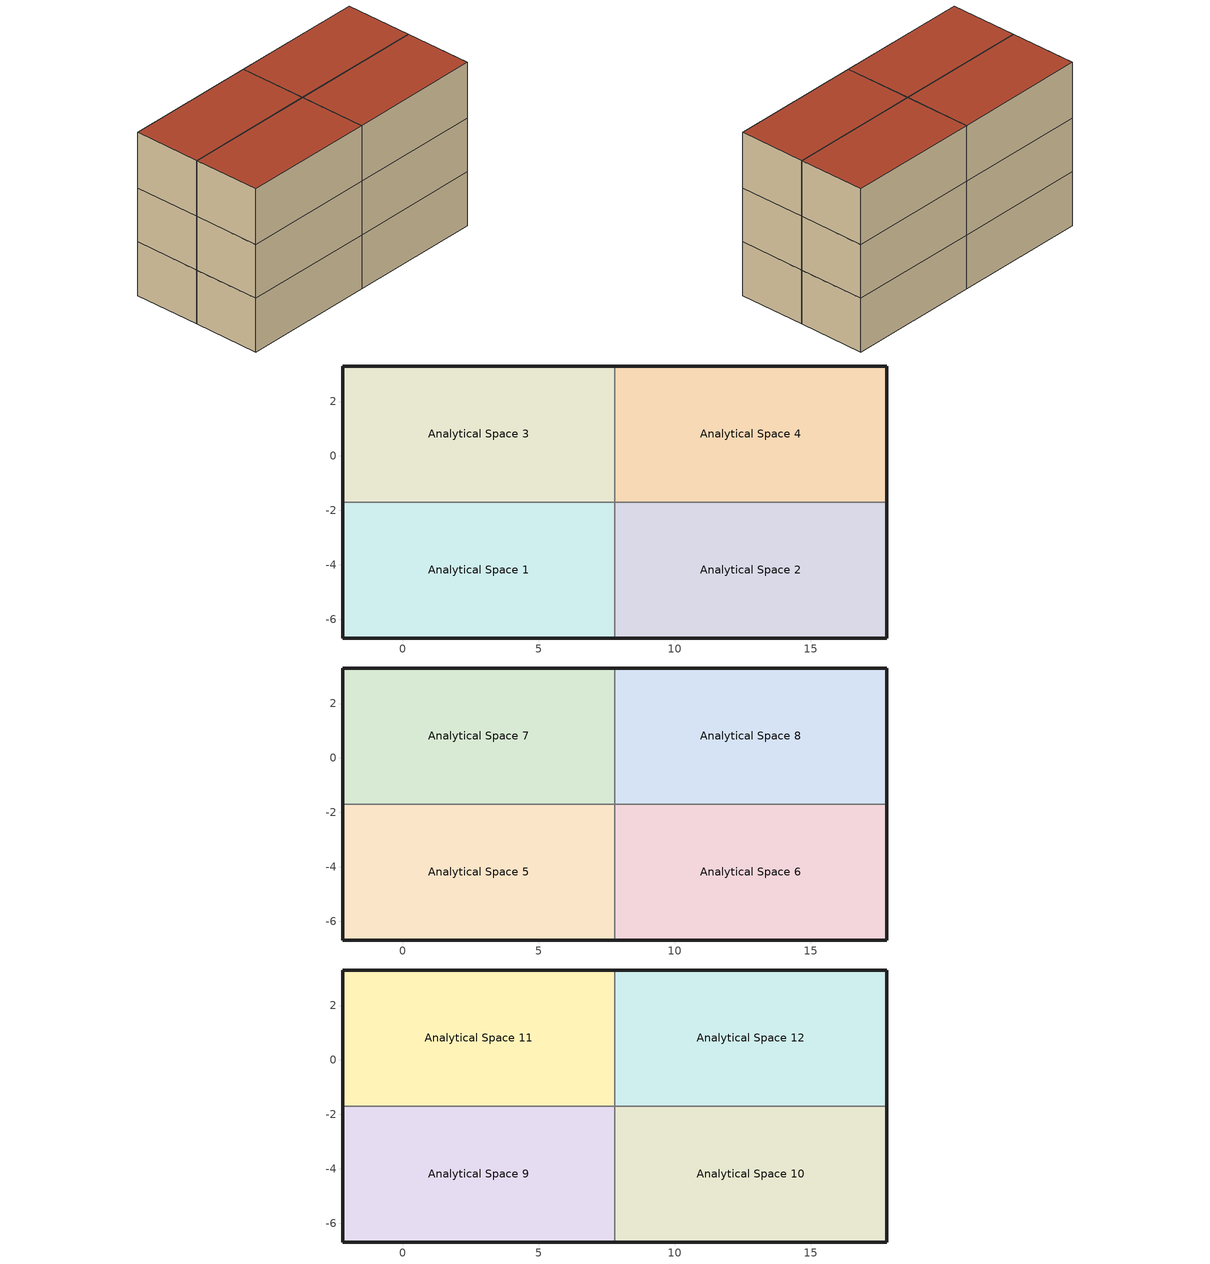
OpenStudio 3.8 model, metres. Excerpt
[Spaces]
Analytical Space 1
 floor ground (Slab edge uninsulated): -2.2,-6.69 -2.2,-1.69 7.8,-1.69 7.8,-6.69 z0
 wall outside (R-13 wood frame wall): -2.2,-1.69 -2.2,-6.69 7.8,-6.69 z0:4
 wall to Analytical Space 2 (R-0 metal frame wall): 7.8,-6.69 7.8,-1.69 z0:4
 wall to Analytical Space 3 (R-0 metal frame wall): 7.8,-1.69 -2.2,-1.69 z0:4
Analytical Space 3
 floor ground (Slab edge uninsulated): -2.2,-1.69 -2.2,3.31 7.8,3.31 7.8,-1.69 z0
 wall outside (R-13 wood frame wall): 7.8,3.31 -2.2,3.31 -2.2,-1.69 z0:4
 wall to Analytical Space 4 (R-0 metal frame wall): 7.8,-1.69 7.8,3.31 z0:4
Analytical Space 4
 floor ground (Slab edge uninsulated): 7.8,-1.69 7.8,3.31 17.8,3.31 17.8,-1.69 z0
 wall outside (R-13 wood frame wall): 17.8,-1.69 17.8,3.31 7.8,3.31 z0:4
 wall to Analytical Space 2: 7.8,-1.69 17.8,-1.69 z0:4
Analytical Space 2
 floor ground (Slab edge uninsulated): 7.8,-6.69 7.8,-1.69 17.8,-1.69 17.8,-6.69 z0
 wall outside (R-13 wood frame wall): 7.8,-6.69 17.8,-6.69 17.8,-1.69 z0:4
Analytical Space 5
 floor to Analytical Space 1: -2.2,-6.69 -2.2,-1.69 7.8,-1.69 7.8,-6.69 z4
 wall outside (R-13 wood frame wall): -2.2,-1.69 -2.2,-6.69 7.8,-6.69 z4:8
 wall to Analytical Space 6 (R-0 metal frame wall): 7.8,-6.69 7.8,-1.69 z4:8
 wall to Analytical Space 7 (R-0 metal frame wall): 7.8,-1.69 -2.2,-1.69 z4:8
Analytical Space 7
 floor to Analytical Space 3: -2.2,-1.69 -2.2,3.31 7.8,3.31 7.8,-1.69 z4
 wall outside (R-13 wood frame wall): 7.8,3.31 -2.2,3.31 -2.2,-1.69 z4:8
 wall to Analytical Space 8 (R-0 metal frame wall): 7.8,-1.69 7.8,3.31 z4:8
Analytical Space 8
 floor to Analytical Space 4: 7.8,-1.69 7.8,3.31 17.8,3.31 17.8,-1.69 z4
 wall outside (R-13 wood frame wall): 17.8,-1.69 17.8,3.31 7.8,3.31 z4:8
 wall to Analytical Space 6: 7.8,-1.69 17.8,-1.69 z4:8
Analytical Space 6
 floor to Analytical Space 2: 7.8,-6.69 7.8,-1.69 17.8,-1.69 17.8,-6.69 z4
 wall outside (R-13 wood frame wall): 7.8,-6.69 17.8,-6.69 17.8,-1.69 z4:8
Analytical Space 9
 floor to Analytical Space 5: -2.2,-6.69 -2.2,-1.69 7.8,-1.69 7.8,-6.69 z8
 wall outside (R-13 wood frame wall): -2.2,-1.69 -2.2,-6.69 7.8,-6.69 z8:12.15
 wall to Analytical Space 10 (R-0 metal frame wall): 7.8,-6.69 7.8,-1.69 z8:12.15
 wall to Analytical Space 11 (R-0 metal frame wall): 7.8,-1.69 -2.2,-1.69 z8:12.15
 roof outside (R-20 over roof deck - cool roof): -2.2,-6.69 7.8,-6.69 7.8,-1.69 -2.2,-1.69 z12.15
Analytical Space 11
 floor to Analytical Space 7: -2.2,-1.69 -2.2,3.31 7.8,3.31 7.8,-1.69 z8
 wall outside (R-13 wood frame wall): 7.8,3.31 -2.2,3.31 -2.2,-1.69 z8:12.15
 wall to Analytical Space 12 (R-0 metal frame wall): 7.8,-1.69 7.8,3.31 z8:12.15
 roof outside (R-20 over roof deck - cool roof): -2.2,-1.69 7.8,-1.69 7.8,3.31 -2.2,3.31 z12.15
Analytical Space 12
 floor to Analytical Space 8: 7.8,-1.69 7.8,3.31 17.8,3.31 17.8,-1.69 z8
 wall outside (R-13 wood frame wall): 17.8,-1.69 17.8,3.31 7.8,3.31 z8:12.15
 wall to Analytical Space 10: 7.8,-1.69 17.8,-1.69 z8:12.15
 roof outside (R-20 over roof deck - cool roof): 7.8,-1.69 17.8,-1.69 17.8,3.31 7.8,3.31 z12.15
Analytical Space 10
 floor to Analytical Space 6: 7.8,-6.69 7.8,-1.69 17.8,-1.69 17.8,-6.69 z8
 wall outside (R-13 wood frame wall): 7.8,-6.69 17.8,-6.69 17.8,-1.69 z8:12.15
 roof outside (R-20 over roof deck - cool roof): 7.8,-6.69 17.8,-6.69 17.8,-1.69 7.8,-1.69 z12.15
[Building]
aim0013
[SizingPeriod:DesignDay] Barometric Pressure {Pa}=101253; Sky Clearness=0; Rain Indicator=No; Snow Indicator=No; Day of Month=21; Daylight Saving Time Indicator=No; Dry-Bulb Temperature Range Modifier Type=DefaultMultipliers
Name | Maximum Dry-Bulb Temperature {C} | Daily Dry-Bulb Temperature Range {deltaC} | Wind Speed {m/s} | Wind Direction {deg} | Month | Day Type | Humidity Condition Type | Wetbulb or DewPoint at Maximum Dry-Bulb {C} | Solar Model Indicator | ASHRAE Clear Sky Optical Depth for Beam Irradiance | ASHRAE Clear Sky Optical Depth for Diffuse Irradiance | Enthalpy at Maximum Dry-Bulb {J/kg}
Boston-Logan Intl AP March .4% Condns DB=>MCWB | 22.5 | 7.5 | 5.7 | 240 | 3 | SummerDesignDay | Wetbulb | 14.1 | ASHRAETau | 0.325 | 2.487
Boston-Logan Intl AP May .4% Condns DB=>MCWB | 31.2 | 8.2 | 4.9 | 240 | 5 | SummerDesignDay | Wetbulb | 20.1 | ASHRAETau | 0.406 | 2.329
Boston-Logan Intl AP Ann Htg 99.6% Condns DB | -13.1 | 0 | 7 | 290 | 1 | WinterDesignDay | Wetbulb | -13.1 | ASHRAEClearSky
Boston-Logan Intl AP Ann Clg .4% Condns Enth=>MDB | 30.1 | 8.2 | 6.3 | 240 | 7 | SummerDesignDay | Enthalpy |  | ASHRAETau | 0.472 | 2.185 | 73100
Boston-Logan Intl AP Ann Htg Wind 99.6% Condns WS=>MCDB | 3.2 | 0 | 14.2 | 290 | 1 | WinterDesignDay | Wetbulb | 3.2 | ASHRAEClearSky
Boston-Logan Intl AP May .4% Condns WB=>MCDB | 29 | 8.2 | 4.9 | 240 | 5 | SummerDesignDay | Wetbulb | 21.5 | ASHRAETau | 0.406 | 2.329
Boston-Logan Intl AP Ann Hum_n 99.6% Condns DP=>MCDB | -11.7 | 0 | 7 | 290 | 1 | WinterDesignDay | Dewpoint | -23.7 | ASHRAEClearSky
Boston-Logan Intl AP Ann Clg .4% Condns DB=>MWB | 32.6 | 8.2 | 6.3 | 240 | 7 | SummerDesignDay | Wetbulb | 22.6 | ASHRAETau | 0.472 | 2.185
Boston-Logan Intl AP Ann Clg .4% Condns WB=>MDB | 29.8 | 8.2 | 6.3 | 240 | 7 | SummerDesignDay | Wetbulb | 24.3 | ASHRAETau | 0.472 | 2.185
Boston-Logan Intl AP December .4% Condns WB=>MCDB | 16.4 | 6.8 | 5.5 | 240 | 12 | SummerDesignDay | Wetbulb | 14.8 | ASHRAETau | 0.295 | 2.568
Boston-Logan Intl AP July .4% Condns DB=>MCWB | 35.3 | 8.2 | 4.5 | 240 | 7 | SummerDesignDay | Wetbulb | 24.5 | ASHRAETau | 0.472 | 2.185
Boston-Logan Intl AP January .4% Condns DB=>MCWB | 16 | 7.2 | 5.5 | 240 | 1 | SummerDesignDay | Wetbulb | 13.2 | ASHRAETau | 0.293 | 2.505
Boston-Logan Intl AP Ann Clg .4% Condns DP=>MDB | 26.9 | 8.2 | 6.3 | 240 | 7 | SummerDesignDay | Dewpoint | 22.6 | ASHRAETau | 0.472 | 2.185
Boston-Logan Intl AP February .4% Condns WB=>MCDB | 13.8 | 7.4 | 5.6 | 240 | 2 | SummerDesignDay | Wetbulb | 12.4 | ASHRAETau | 0.302 | 2.493
Boston-Logan Intl AP February .4% Condns DB=>MCWB | 15.1 | 7.4 | 5.6 | 240 | 2 | SummerDesignDay | Wetbulb | 11.6 | ASHRAETau | 0.302 | 2.493
Boston-Logan Intl AP April .4% Condns DB=>MCWB | 28.5 | 8.1 | 5.5 | 240 | 4 | SummerDesignDay | Wetbulb | 16.8 | ASHRAETau | 0.37 | 2.392
Boston-Logan Intl AP August .4% Condns DB=>MCWB | 34 | 7.7 | 4.4 | 240 | 8 | SummerDesignDay | Wetbulb | 23.5 | ASHRAETau | 0.434 | 2.278
Boston-Logan Intl AP June .4% Condns DB=>MCWB | 33.6 | 8.5 | 4.7 | 240 | 6 | SummerDesignDay | Wetbulb | 23 | ASHRAETau | 0.452 | 2.234
Boston-Logan Intl AP November .4% Condns DB=>MCWB | 21.2 | 7 | 5.1 | 240 | 11 | SummerDesignDay | Wetbulb | 15.5 | ASHRAETau | 0.311 | 2.571
Boston-Logan Intl AP October .4% Condns WB=>MCDB | 23.1 | 7.7 | 5 | 240 | 10 | SummerDesignDay | Wetbulb | 20.6 | ASHRAETau | 0.335 | 2.543
Boston-Logan Intl AP September .4% Condns DB=>MCWB | 31.3 | 7.7 | 4.6 | 240 | 9 | SummerDesignDay | Wetbulb | 22.4 | ASHRAETau | 0.376 | 2.423
Boston-Logan Intl AP October .4% Condns DB=>MCWB | 26.8 | 7.7 | 5 | 240 | 10 | SummerDesignDay | Wetbulb | 18.6 | ASHRAETau | 0.335 | 2.543
Boston-Logan Intl AP September .4% Condns WB=>MCDB | 28.4 | 7.7 | 4.6 | 240 | 9 | SummerDesignDay | Wetbulb | 23.9 | ASHRAETau | 0.376 | 2.423
Boston-Logan Intl AP December .4% Condns DB=>MCWB | 17.4 | 6.8 | 5.5 | 240 | 12 | SummerDesignDay | Wetbulb | 14.1 | ASHRAETau | 0.295 | 2.568
Boston-Logan Intl AP June .4% Condns WB=>MCDB | 31.2 | 8.5 | 4.7 | 240 | 6 | SummerDesignDay | Wetbulb | 24.6 | ASHRAETau | 0.452 | 2.234
Boston-Logan Intl AP January .4% Condns WB=>MCDB | 15.2 | 7.2 | 5.5 | 240 | 1 | SummerDesignDay | Wetbulb | 14 | ASHRAETau | 0.293 | 2.505
Boston-Logan Intl AP November .4% Condns WB=>MCDB | 19.8 | 7 | 5.1 | 240 | 11 | SummerDesignDay | Wetbulb | 17.3 | ASHRAETau | 0.311 | 2.571
Boston-Logan Intl AP March .4% Condns WB=>MCDB | 20.7 | 7.5 | 5.7 | 240 | 3 | SummerDesignDay | Wetbulb | 15.6 | ASHRAETau | 0.325 | 2.487
Boston-Logan Intl AP April .4% Condns WB=>MCDB | 25.8 | 8.1 | 5.5 | 240 | 4 | SummerDesignDay | Wetbulb | 18.2 | ASHRAETau | 0.37 | 2.392
Boston-Logan Intl AP July .4% Condns WB=>MCDB | 32.4 | 8.2 | 4.5 | 240 | 7 | SummerDesignDay | Wetbulb | 25.6 | ASHRAETau | 0.472 | 2.185
Boston-Logan Intl AP August .4% Condns WB=>MCDB | 31.4 | 7.7 | 4.4 | 240 | 8 | SummerDesignDay | Wetbulb | 25.2 | ASHRAETau | 0.434 | 2.278
[Site:WaterMainsTemperature]
Calculation Method=Correlation; Maximum Difference In Monthly Average Outdoor Air Temperatures {deltaC}=10
[ClimateZones]
Climate Zone Institution Name 1=ASHRAE; Climate Zone Document Name 1=ANSI/ASHRAE Standard 169; Climate Zone Document Year 1=2006; Climate Zone Institution Name 2=CEC; Climate Zone Document Name 2=California Climate Zone Descriptions; Climate Zone Document Year 2=1995
[Site]
Boston, MA: Latitude {deg}=42.213; Longitude {deg}=-71.033; Time Zone {hr}=-5; Elevation {m}=0
[Material] Roughness=MediumRough
Name | Thickness {m} | Conductivity {W/m-K} | Density {kg/m3} | Specific Heat {J/kg-K} | Solar Absorptance
Wood shingle  (WS01) | 0.017769 | 0.11544 | 512.64 | 1256.04 | 0.7
Wood Sft 3/4 in  (WD01) | 0.019049 | 0.11544 | 512.64 | 1381.644
GypBd 5/8 in  (GP02) | 0.015879 | 0.160266 | 801 | 837.36 | 0.7
Soil 8 in | 0.204206 | 1.730735 | 1842.3 | 837.36
Conc heavyweight 140lb 8 in  (CC05) | 0.2032 | 1.311205 | 2242.8 | 837.36
Blt-Up roof 3/8 in  (BR01) | 0.00954 | 0.162516 | 1121.4 | 1465.38 | 0.3
MinBd 3 in R-10.4  (IN24) | 0.076196 | 0.041538 | 240.3 | 711.756
[Material:NoMass] Roughness=Smooth
Name | Thermal Resistance {m2-K/W}
Bldg paper felt  (BP01) | 0.01057
Minwool batt R13 w/ 2x4 frame | 1.6255
Air space | 0.10919
UG surface fictitious insulation | 5.28331
Carpet fiber pad  (CP01) | 0.36631
[Construction]
R-13 wood frame wall: Wood shingle  (WS01), Bldg paper felt  (BP01), Wood Sft 3/4 in  (WD01), Minwool batt R13 w/ 2x4 frame, GypBd 5/8 in  (GP02)
R-0 metal frame wall: GypBd 5/8 in  (GP02), Air space, GypBd 5/8 in  (GP02)
Slab edge uninsulated: UG surface fictitious insulation, Soil 8 in, Conc heavyweight 140lb 8 in  (CC05), Carpet fiber pad  (CP01)
R-20 over roof deck - cool roof: Blt-Up roof 3/8 in  (BR01), Bldg paper felt  (BP01), MinBd 3 in R-10.4  (IN24), MinBd 3 in R-10.4  (IN24), Wood Sft 3/4 in  (WD01)
[ThermalZone]
Name | Volume {m3} | Thermostat | Use Ideal Air Loads
Unconditioned-1 | 162.0331 | Thermostat Setpoint Dual Setpoint 1 | No
Unconditioned-2 | 162.0331 | Thermostat Setpoint Dual Setpoint 2 | No
Unconditioned-3 | 165.8431 | Thermostat Setpoint Dual Setpoint 3 | No
Unconditioned-4 | 165.8431 | Thermostat Setpoint Dual Setpoint 4 | No
Default Zone_1 | 162.0331 | Thermostat Setpoint Dual Setpoint 5 | Yes
Default Zone_2 | 162.0331 | Thermostat Setpoint Dual Setpoint 6 | Yes
Default Zone_3 | 162.0331 | Thermostat Setpoint Dual Setpoint 7 | Yes
Default Zone_4 | 162.0331 | Thermostat Setpoint Dual Setpoint 8 | Yes
Default Zone_5 | 165.8431 | Thermostat Setpoint Dual Setpoint 9 | Yes
Default Zone_6 | 162.0331 | Thermostat Setpoint Dual Setpoint 10 | Yes
Default Zone_7 | 162.0331 | Thermostat Setpoint Dual Setpoint 11 | Yes
Default Zone_8 | 165.8431 | Thermostat Setpoint Dual Setpoint 12 | Yes
[Sizing:Zone] Zone Cooling Design Supply Air Temperature Input Method=SupplyAirTemperature; Zone Cooling Design Supply Air Temperature {C}=14; Zone Cooling Design Supply Air Temperature Difference {deltaC}=11.11; Zone Heating Design Supply Air Temperature Input Method=SupplyAirTemperature; Zone Heating Design Supply Air Temperature {C}=40; Zone Heating Design Supply Air Temperature Difference {deltaC}=11.11; Zone Cooling Design Supply Air Humidity Ratio {kg-H2O/kg-air}=0.0085; Zone Heating Design Supply Air Humidity Ratio {kg-H2O/kg-air}=0.005; Cooling Design Air Flow Method=DesignDay; Heating Design Air Flow Method=DesignDay; Account for Dedicated Outdoor Air System=No; Dedicated Outdoor Air System Control Strategy=NeutralSupplyAir; Dedicated Outdoor Air Low Setpoint Temperature for Design {C}=autosize; Dedicated Outdoor Air High Setpoint Temperature for Design {C}=autosize; Zone Load Sizing Method=Sensible Load Only No Latent Load; Zone Latent Cooling Design Supply Air Humidity Ratio Input Method=HumidityRatioDifference; Zone Cooling Design Supply Air Humidity Ratio Difference {kgWater/kgDryAir}=0.005; Zone Latent Heating Design Supply Air Humidity Ratio Input Method=HumidityRatioDifference; Zone Humidification Design Supply Air Humidity Ratio Difference {kgWater/kgDryAir}=0.005
Unconditioned-1; Unconditioned-2; Unconditioned-3; Unconditioned-4; Default Zone_1; Default Zone_2; Default Zone_3; Default Zone_4; Default Zone_5; Default Zone_6; Default Zone_7; Default Zone_8
[Space] Default Schedule Set=aim0132|aim0132|aim0138
Name | Thermal Zone | Design Specification Outdoor Air Object
Analytical Space 1 | Unconditioned-1 | Analytical Space 1_ventilation
Analytical Space 3 | Unconditioned-2 | Analytical Space 3_ventilation
Analytical Space 5 | Default Zone_1 | Analytical Space 5_ventilation
Analytical Space 7 | Default Zone_2 | Analytical Space 7_ventilation
Analytical Space 9 | Unconditioned-3 | Analytical Space 9_ventilation
Analytical Space 11 | Unconditioned-4 | Analytical Space 11_ventilation
Analytical Space 4 | Default Zone_3 | Analytical Space 4_ventilation
Analytical Space 8 | Default Zone_4 | Analytical Space 8_ventilation
Analytical Space 12 | Default Zone_5 | Analytical Space 12_ventilation
Analytical Space 2 | Default Zone_6 | Analytical Space 2_ventilation
Analytical Space 6 | Default Zone_7 | Analytical Space 6_ventilation
Analytical Space 10 | Default Zone_8 | Analytical Space 10_ventilation
[DefaultScheduleSet]
aim0132|aim0132|aim0138: Number of People Schedule=Common Office Occupancy - 8 AM to 5 PM; Lighting Schedule=Office Lighting - 6 AM to 11 PM; Electric Equipment Schedule=Office Lighting - 6 AM to 11 PM; Infiltration Schedule=infil_bldg
[Lights:Definition] Design Level Calculation Method=Watts/Area
Name | Watts per Space Floor Area {W/m2}
adv_import_light_0 | 0
adv_import_light_1 | 10.76391
[ElectricEquipment:Definition] Design Level Calculation Method=Watts/Area
Name | Watts per Space Floor Area {W/m2}
adv_import_elec_equip_0 | 0
adv_import_elec_equip_1 | 13.99308
[People:Definition] Number of People Calculation Method=People; Fraction Radiant=0.3
Name | Number of People {people} | Sensible Heat Fraction
adv_import_people_0 | 0
adv_import_people_1 | 2 | 0.555555
[Lights] Fraction Replaceable=1
Name | Lights Definition | Space or SpaceType
Analytical Space 1_lights | adv_import_light_0 | Analytical Space 1
Analytical Space 3_lights | adv_import_light_0 | Analytical Space 3
Analytical Space 5_lights | adv_import_light_1 | Analytical Space 5
Analytical Space 7_lights | adv_import_light_1 | Analytical Space 7
Analytical Space 9_lights | adv_import_light_0 | Analytical Space 9
Analytical Space 11_lights | adv_import_light_0 | Analytical Space 11
Analytical Space 4_lights | adv_import_light_1 | Analytical Space 4
Analytical Space 8_lights | adv_import_light_1 | Analytical Space 8
Analytical Space 12_lights | adv_import_light_1 | Analytical Space 12
Analytical Space 2_lights | adv_import_light_1 | Analytical Space 2
Analytical Space 6_lights | adv_import_light_1 | Analytical Space 6
Analytical Space 10_lights | adv_import_light_1 | Analytical Space 10
[ElectricEquipment]
Name | Electric Equipment Definition | Space or SpaceType
Analytical Space 1_elec_equip | adv_import_elec_equip_0 | Analytical Space 1
Analytical Space 3_elec_equip | adv_import_elec_equip_0 | Analytical Space 3
Analytical Space 5_elec_equip | adv_import_elec_equip_1 | Analytical Space 5
Analytical Space 7_elec_equip | adv_import_elec_equip_1 | Analytical Space 7
Analytical Space 9_elec_equip | adv_import_elec_equip_0 | Analytical Space 9
Analytical Space 11_elec_equip | adv_import_elec_equip_0 | Analytical Space 11
Analytical Space 4_elec_equip | adv_import_elec_equip_1 | Analytical Space 4
Analytical Space 8_elec_equip | adv_import_elec_equip_1 | Analytical Space 8
Analytical Space 12_elec_equip | adv_import_elec_equip_1 | Analytical Space 12
Analytical Space 2_elec_equip | adv_import_elec_equip_1 | Analytical Space 2
Analytical Space 6_elec_equip | adv_import_elec_equip_1 | Analytical Space 6
Analytical Space 10_elec_equip | adv_import_elec_equip_1 | Analytical Space 10
[People] Multiplier=1
Name | People Definition | Space or SpaceType | Activity Level Schedule
Analytical Space 1_people | adv_import_people_0 | Analytical Space 1 | activity_0.0
Analytical Space 3_people | adv_import_people_0 | Analytical Space 3 | activity_0.0
Analytical Space 5_people | adv_import_people_1 | Analytical Space 5 | activity_131.882
Analytical Space 7_people | adv_import_people_1 | Analytical Space 7 | activity_131.882
Analytical Space 9_people | adv_import_people_0 | Analytical Space 9 | activity_0.0
Analytical Space 11_people | adv_import_people_0 | Analytical Space 11 | activity_0.0
Analytical Space 4_people | adv_import_people_1 | Analytical Space 4 | activity_131.882
Analytical Space 8_people | adv_import_people_1 | Analytical Space 8 | activity_131.882
Analytical Space 12_people | adv_import_people_1 | Analytical Space 12 | activity_131.882
Analytical Space 2_people | adv_import_people_1 | Analytical Space 2 | activity_131.882
Analytical Space 6_people | adv_import_people_1 | Analytical Space 6 | activity_131.882
Analytical Space 10_people | adv_import_people_1 | Analytical Space 10 | activity_131.882
[SpaceInfiltration:DesignFlowRate] Schedule=Always On Discrete; Design Flow Rate Calculation Method=Flow/ExteriorWallArea; Flow per Exterior Surface Area {m3/s-m2}=0.00019304
Name | Space or SpaceType
Analytical Space 1_infiltration | Analytical Space 1
Analytical Space 3_infiltration | Analytical Space 3
Analytical Space 5_infiltration | Analytical Space 5
Analytical Space 7_infiltration | Analytical Space 7
Analytical Space 9_infiltration | Analytical Space 9
Analytical Space 11_infiltration | Analytical Space 11
Analytical Space 4_infiltration | Analytical Space 4
Analytical Space 8_infiltration | Analytical Space 8
Analytical Space 12_infiltration | Analytical Space 12
Analytical Space 2_infiltration | Analytical Space 2
Analytical Space 6_infiltration | Analytical Space 6
Analytical Space 10_infiltration | Analytical Space 10
[DesignSpecification:OutdoorAir] Outdoor Air Method=Sum
Name | Outdoor Air Flow per Person {m3/s-person} | Outdoor Air Flow per Floor Area {m3/s-m2}
Analytical Space 1_ventilation; Analytical Space 3_ventilation; Analytical Space 9_ventilation; Analytical Space 11_ventilation | 0 | 0
Analytical Space 5_ventilation; Analytical Space 7_ventilation; Analytical Space 4_ventilation; Analytical Space 8_ventilation; Analytical Space 12_ventilation; Analytical Space 2_ventilation; Analytical Space 6_ventilation; Analytical Space 10_ventilation | 0.00235974 | 0.0003048
[ThermostatSetpoint:DualSetpoint]
Name | Heating Setpoint Temperature Schedule | Cooling Setpoint Temperature Schedule
Thermostat Setpoint Dual Setpoint 1 | Unconditioned-1 Htg Setpoint Schedule | Unconditioned-1 Clg Setpoint Schedule
Thermostat Setpoint Dual Setpoint 2 | Unconditioned-2 Htg Setpoint Schedule | Unconditioned-2 Clg Setpoint Schedule
Thermostat Setpoint Dual Setpoint 3 | Unconditioned-3 Htg Setpoint Schedule | Unconditioned-3 Clg Setpoint Schedule
Thermostat Setpoint Dual Setpoint 4 | Unconditioned-4 Htg Setpoint Schedule | Unconditioned-4 Clg Setpoint Schedule
Thermostat Setpoint Dual Setpoint 5 | Default Zone_1 Htg Setpoint Schedule with Setback | Default Zone_1 Clg Setpoint Schedule with Setback
Thermostat Setpoint Dual Setpoint 6 | Default Zone_2 Htg Setpoint Schedule with Setback | Default Zone_2 Clg Setpoint Schedule with Setback
Thermostat Setpoint Dual Setpoint 7 | Default Zone_3 Htg Setpoint Schedule with Setback | Default Zone_3 Clg Setpoint Schedule with Setback
Thermostat Setpoint Dual Setpoint 8 | Default Zone_4 Htg Setpoint Schedule with Setback | Default Zone_4 Clg Setpoint Schedule with Setback
Thermostat Setpoint Dual Setpoint 9 | Default Zone_5 Htg Setpoint Schedule with Setback | Default Zone_5 Clg Setpoint Schedule with Setback
Thermostat Setpoint Dual Setpoint 10 | Default Zone_6 Htg Setpoint Schedule with Setback | Default Zone_6 Clg Setpoint Schedule with Setback
Thermostat Setpoint Dual Setpoint 11 | Default Zone_7 Htg Setpoint Schedule with Setback | Default Zone_7 Clg Setpoint Schedule with Setback
Thermostat Setpoint Dual Setpoint 12 | Default Zone_8 Htg Setpoint Schedule with Setback | Default Zone_8 Clg Setpoint Schedule with Setback
[Schedule:Ruleset]
Name | Default Day Schedule | Summer Design Day Schedule | Winter Design Day Schedule
Office Lighting - 6 AM to 11 PM | Schedule Day 1 | Office Lighting - 6 AM to 11 PM Summer Design Day | Office Lighting - 6 AM to 11 PM Winter Design Day
Common Office Occupancy - 8 AM to 5 PM | Schedule Day 4 | Common Office Occupancy - 8 AM to 5 PM Summer Design Day | Common Office Occupancy - 8 AM to 5 PM Winter Design Day
infil_bldg | Schedule Day 7 | infil_bldg Summer Design Day | infil_bldg Winter Design Day
activity_0.0 | Schedule Day 10 | activity_0.0 Summer Design Day | activity_0.0 Winter Design Day
activity_131.882 | Schedule Day 13 | activity_131.882 Summer Design Day | activity_131.882 Winter Design Day
Unconditioned-1 Htg Setpoint Schedule | Schedule Day 16 | htg_Unconditioned-1 Summer Design Day | htg_Unconditioned-1 Winter Design Day
Unconditioned-1 Clg Setpoint Schedule | Schedule Day 19 | clg_Unconditioned-1 Summer Design Day | clg_Unconditioned-1 Winter Design Day
Unconditioned-2 Htg Setpoint Schedule | Schedule Day 22 | htg_Unconditioned-2 Summer Design Day | htg_Unconditioned-2 Winter Design Day
Unconditioned-2 Clg Setpoint Schedule | Schedule Day 25 | clg_Unconditioned-2 Summer Design Day | clg_Unconditioned-2 Winter Design Day
Unconditioned-3 Htg Setpoint Schedule | Schedule Day 28 | htg_Unconditioned-3 Summer Design Day | htg_Unconditioned-3 Winter Design Day
Unconditioned-3 Clg Setpoint Schedule | Schedule Day 31 | clg_Unconditioned-3 Summer Design Day | clg_Unconditioned-3 Winter Design Day
Unconditioned-4 Htg Setpoint Schedule | Schedule Day 34 | htg_Unconditioned-4 Summer Design Day | htg_Unconditioned-4 Winter Design Day
Unconditioned-4 Clg Setpoint Schedule | Schedule Day 37 | clg_Unconditioned-4 Summer Design Day | clg_Unconditioned-4 Winter Design Day
Default Zone_1 Htg Setpoint Schedule with Setback | Schedule Day 42 | htg_Default Zone_1 Summer Design Day | htg_Default Zone_1 Winter Design Day
Default Zone_1 Clg Setpoint Schedule with Setback | Schedule Day 52 | clg_Default Zone_1 Summer Design Day | clg_Default Zone_1 Winter Design Day
Default Zone_2 Htg Setpoint Schedule with Setback | Schedule Day 64 | htg_Default Zone_2 Summer Design Day | htg_Default Zone_2 Winter Design Day
Default Zone_2 Clg Setpoint Schedule with Setback | Schedule Day 74 | clg_Default Zone_2 Summer Design Day | clg_Default Zone_2 Winter Design Day
Default Zone_3 Htg Setpoint Schedule with Setback | Schedule Day 86 | htg_Default Zone_3 Summer Design Day | htg_Default Zone_3 Winter Design Day
Default Zone_3 Clg Setpoint Schedule with Setback | Schedule Day 96 | clg_Default Zone_3 Summer Design Day | clg_Default Zone_3 Winter Design Day
Default Zone_4 Htg Setpoint Schedule with Setback | Schedule Day 108 | htg_Default Zone_4 Summer Design Day | htg_Default Zone_4 Winter Design Day
Default Zone_4 Clg Setpoint Schedule with Setback | Schedule Day 118 | clg_Default Zone_4 Summer Design Day | clg_Default Zone_4 Winter Design Day
Default Zone_5 Htg Setpoint Schedule with Setback | Schedule Day 130 | htg_Default Zone_5 Summer Design Day | htg_Default Zone_5 Winter Design Day
Default Zone_5 Clg Setpoint Schedule with Setback | Schedule Day 140 | clg_Default Zone_5 Summer Design Day | clg_Default Zone_5 Winter Design Day
Default Zone_6 Htg Setpoint Schedule with Setback | Schedule Day 152 | htg_Default Zone_6 Summer Design Day | htg_Default Zone_6 Winter Design Day
Default Zone_6 Clg Setpoint Schedule with Setback | Schedule Day 162 | clg_Default Zone_6 Summer Design Day | clg_Default Zone_6 Winter Design Day
Default Zone_7 Htg Setpoint Schedule with Setback | Schedule Day 174 | htg_Default Zone_7 Summer Design Day | htg_Default Zone_7 Winter Design Day
Default Zone_7 Clg Setpoint Schedule with Setback | Schedule Day 184 | clg_Default Zone_7 Summer Design Day | clg_Default Zone_7 Winter Design Day
Default Zone_8 Htg Setpoint Schedule with Setback | Schedule Day 196 | htg_Default Zone_8 Summer Design Day | htg_Default Zone_8 Winter Design Day
Default Zone_8 Clg Setpoint Schedule with Setback | Schedule Day 206 | clg_Default Zone_8 Summer Design Day | clg_Default Zone_8 Winter Design Day
[Schedule:Day]
Schedule Day 1; Office Lighting - 6 AM to 11 PM Winter Design Day; Office Lighting - 6 AM to 11 PM Sun; Schedule Day 4; Common Office Occupancy - 8 AM to 5 PM Winter Design Day; Common Office Occupancy - 8 AM to 5 PM Sun; Schedule Day 7; infil_bldg Winter Design Day; Schedule Day 10; activity_0.0 Winter Design Day; activity_0.0 Summer Design Day; Schedule Day 13; activity_131.882 Winter Design Day; Schedule Day 16; Schedule Day 22; Schedule Day 28; Schedule Day 34: No, 24, 0, 0
Office Lighting - 6 AM to 11 PM Summer Design Day; Common Office Occupancy - 8 AM to 5 PM Summer Design Day; infil_bldg Summer Design Day: No, 24, 0, 1
Office Lighting - 6 AM to 11 PM All: No, 6, 0, 0, 7, 0, 0.1, 8, 0, 0.3, 12, 0, 0.9, 13, 0, 0.8, 17, 0, 0.9, 18, 0, 0.5, 20, 0, 0.3, 22, 0, 0.2, 24, 0, 0
Office Lighting - 6 AM to 11 PM Sat; Common Office Occupancy - 8 AM to 5 PM Sat: No, 7, 0, 0, 9, 0, 0.1, 13, 0, 0.2, 16, 0, 0.1, 24, 0, 0
Common Office Occupancy - 8 AM to 5 PM All: No, 7, 0, 0, 8, 0, 0.1, 9, 0, 0.2, 11, 0, 0.95, 13, 0, 0.45, 18, 0, 0.95, 19, 0, 0.3, 22, 0, 0.1, 24, 0, 0
activity_131.882 Summer Design Day: No, 24, 0, 131.882
htg_Unconditioned-1 Winter Design Day; htg_Unconditioned-1 Summer Design Day; htg_Unconditioned-2 Winter Design Day; htg_Unconditioned-2 Summer Design Day; htg_Unconditioned-3 Winter Design Day; htg_Unconditioned-3 Summer Design Day; htg_Unconditioned-4 Winter Design Day; htg_Unconditioned-4 Summer Design Day; Schedule Day 42; htg_Default Zone_1 Winter Design Day; htg_Default Zone_1 Summer Design Day; Schedule Day 64; htg_Default Zone_2 Winter Design Day; htg_Default Zone_2 Summer Design Day; Schedule Day 86; htg_Default Zone_3 Winter Design Day; htg_Default Zone_3 Summer Design Day; Schedule Day 108; htg_Default Zone_4 Winter Design Day; htg_Default Zone_4 Summer Design Day; Schedule Day 130; htg_Default Zone_5 Winter Design Day; htg_Default Zone_5 Summer Design Day; Schedule Day 152; htg_Default Zone_6 Winter Design Day; htg_Default Zone_6 Summer Design Day; Schedule Day 174; htg_Default Zone_7 Winter Design Day; htg_Default Zone_7 Summer Design Day; Schedule Day 196; htg_Default Zone_8 Winter Design Day; htg_Default Zone_8 Summer Design Day: No, 24, 0, 21.11111
Schedule Day 19; Schedule Day 25; Schedule Day 31; Schedule Day 37: No, 24, 0, 100
clg_Unconditioned-1 Winter Design Day; clg_Unconditioned-1 Summer Design Day; clg_Unconditioned-2 Winter Design Day; clg_Unconditioned-2 Summer Design Day; clg_Unconditioned-3 Winter Design Day; clg_Unconditioned-3 Summer Design Day; clg_Unconditioned-4 Winter Design Day; clg_Unconditioned-4 Summer Design Day; Schedule Day 52; clg_Default Zone_1 Winter Design Day; clg_Default Zone_1 Summer Design Day; Schedule Day 74; clg_Default Zone_2 Winter Design Day; clg_Default Zone_2 Summer Design Day; Schedule Day 96; clg_Default Zone_3 Winter Design Day; clg_Default Zone_3 Summer Design Day; Schedule Day 118; clg_Default Zone_4 Winter Design Day; clg_Default Zone_4 Summer Design Day; Schedule Day 140; clg_Default Zone_5 Winter Design Day; clg_Default Zone_5 Summer Design Day; Schedule Day 162; clg_Default Zone_6 Winter Design Day; clg_Default Zone_6 Summer Design Day; Schedule Day 184; clg_Default Zone_7 Winter Design Day; clg_Default Zone_7 Summer Design Day; Schedule Day 206; clg_Default Zone_8 Winter Design Day; clg_Default Zone_8 Summer Design Day: No, 24, 0, 23.33333
Schedule Day 45; Schedule Day 67; Schedule Day 89; Schedule Day 111; Schedule Day 133; Schedule Day 155; Schedule Day 177; Schedule Day 199: No, 24, 0, 18.3333
Schedule Day 46; Schedule Day 68; Schedule Day 90; Schedule Day 112; Schedule Day 134; Schedule Day 156; Schedule Day 178; Schedule Day 200: No, 5, 30, 18.3333, 16, 0, 21.11111, 24, 0, 18.3333
Schedule Day 47; Schedule Day 48; Schedule Day 49; Schedule Day 50; Schedule Day 51; Schedule Day 69; Schedule Day 70; Schedule Day 71; Schedule Day 72; Schedule Day 73; Schedule Day 91; Schedule Day 92; Schedule Day 93; Schedule Day 94; Schedule Day 95; Schedule Day 113; Schedule Day 114; Schedule Day 115; Schedule Day 116; Schedule Day 117; Schedule Day 135; Schedule Day 136; Schedule Day 137; Schedule Day 138; Schedule Day 139; Schedule Day 157; Schedule Day 158; Schedule Day 159; Schedule Day 160; Schedule Day 161; Schedule Day 179; Schedule Day 180; Schedule Day 181; Schedule Day 182; Schedule Day 183; Schedule Day 201; Schedule Day 202; Schedule Day 203; Schedule Day 204; Schedule Day 205: No, 5, 30, 18.3333, 22, 0, 21.11111, 24, 0, 18.3333
Schedule Day 55; Schedule Day 77; Schedule Day 99; Schedule Day 121; Schedule Day 143; Schedule Day 165; Schedule Day 187; Schedule Day 209: No, 24, 0, 26.1111
Schedule Day 56; Schedule Day 78; Schedule Day 100; Schedule Day 122; Schedule Day 144; Schedule Day 166; Schedule Day 188; Schedule Day 210: No, 5, 30, 26.1111, 16, 0, 23.33333, 24, 0, 26.1111
Schedule Day 57; Schedule Day 58; Schedule Day 59; Schedule Day 60; Schedule Day 61; Schedule Day 79; Schedule Day 80; Schedule Day 81; Schedule Day 82; Schedule Day 83; Schedule Day 101; Schedule Day 102; Schedule Day 103; Schedule Day 104; Schedule Day 105; Schedule Day 123; Schedule Day 124; Schedule Day 125; Schedule Day 126; Schedule Day 127; Schedule Day 145; Schedule Day 146; Schedule Day 147; Schedule Day 148; Schedule Day 149; Schedule Day 167; Schedule Day 168; Schedule Day 169; Schedule Day 170; Schedule Day 171; Schedule Day 189; Schedule Day 190; Schedule Day 191; Schedule Day 192; Schedule Day 193; Schedule Day 211; Schedule Day 212; Schedule Day 213; Schedule Day 214; Schedule Day 215: No, 5, 30, 26.1111, 22, 0, 23.33333, 24, 0, 26.1111
[Schedule:Rule] Date Specification Type=DateRange; Start Month=1; Start Day=1; End Month=12
Name | Schedule Ruleset | Rule Order | Day Schedule | Apply Monday | Apply Tuesday | Apply Wednesday | Apply Thursday | Apply Friday | End Day | Apply Sunday | Apply Saturday
Office Lighting - 6 AM to 11 PM All Rule | Office Lighting - 6 AM to 11 PM | 2 | Office Lighting - 6 AM to 11 PM All | Yes | Yes | Yes | Yes | Yes | 31
Office Lighting - 6 AM to 11 PM Sun Rule | Office Lighting - 6 AM to 11 PM | 1 | Office Lighting - 6 AM to 11 PM Sun |  |  |  |  |  | 31 | Yes
Office Lighting - 6 AM to 11 PM Sat Rule | Office Lighting - 6 AM to 11 PM | 0 | Office Lighting - 6 AM to 11 PM Sat |  |  |  |  |  | 31 |  | Yes
Common Office Occupancy - 8 AM to 5 PM All Rule | Common Office Occupancy - 8 AM to 5 PM | 2 | Common Office Occupancy - 8 AM to 5 PM All | Yes | Yes | Yes | Yes | Yes | 31
Common Office Occupancy - 8 AM to 5 PM Sun Rule | Common Office Occupancy - 8 AM to 5 PM | 1 | Common Office Occupancy - 8 AM to 5 PM Sun |  |  |  |  |  | 31 | Yes
Common Office Occupancy - 8 AM to 5 PM Sat Rule | Common Office Occupancy - 8 AM to 5 PM | 0 | Common Office Occupancy - 8 AM to 5 PM Sat |  |  |  |  |  | 31 |  | Yes
Default Zone_1 Htg Setpoint Schedule Schedule Rule | Default Zone_1 Htg Setpoint Schedule with Setback | 6 | Schedule Day 45 |  |  |  |  |  | 28 | Yes
Default Zone_1 Htg Setpoint Schedule Schedule Rule 1 | Default Zone_1 Htg Setpoint Schedule with Setback | 5 | Schedule Day 46 |  |  |  |  |  | 27 |  | Yes
Default Zone_1 Htg Setpoint Schedule Schedule Rule 2 | Default Zone_1 Htg Setpoint Schedule with Setback | 4 | Schedule Day 47 |  |  |  |  | Yes | 26
Default Zone_1 Htg Setpoint Schedule Schedule Rule 3 | Default Zone_1 Htg Setpoint Schedule with Setback | 3 | Schedule Day 48 |  |  |  | Yes |  | 25
Default Zone_1 Htg Setpoint Schedule Schedule Rule 4 | Default Zone_1 Htg Setpoint Schedule with Setback | 2 | Schedule Day 49 |  |  | Yes |  |  | 31
Default Zone_1 Htg Setpoint Schedule Schedule Rule 5 | Default Zone_1 Htg Setpoint Schedule with Setback | 1 | Schedule Day 50 |  | Yes |  |  |  | 30
Default Zone_1 Htg Setpoint Schedule Schedule Rule 6 | Default Zone_1 Htg Setpoint Schedule with Setback | 0 | Schedule Day 51 | Yes |  |  |  |  | 29
Default Zone_1 Clg Setpoint Schedule Schedule Rule | Default Zone_1 Clg Setpoint Schedule with Setback | 6 | Schedule Day 55 |  |  |  |  |  | 28 | Yes
Default Zone_1 Clg Setpoint Schedule Schedule Rule 1 | Default Zone_1 Clg Setpoint Schedule with Setback | 5 | Schedule Day 56 |  |  |  |  |  | 27 |  | Yes
Default Zone_1 Clg Setpoint Schedule Schedule Rule 2 | Default Zone_1 Clg Setpoint Schedule with Setback | 4 | Schedule Day 57 |  |  |  |  | Yes | 26
Default Zone_1 Clg Setpoint Schedule Schedule Rule 3 | Default Zone_1 Clg Setpoint Schedule with Setback | 3 | Schedule Day 58 |  |  |  | Yes |  | 25
Default Zone_1 Clg Setpoint Schedule Schedule Rule 4 | Default Zone_1 Clg Setpoint Schedule with Setback | 2 | Schedule Day 59 |  |  | Yes |  |  | 31
Default Zone_1 Clg Setpoint Schedule Schedule Rule 5 | Default Zone_1 Clg Setpoint Schedule with Setback | 1 | Schedule Day 60 |  | Yes |  |  |  | 30
Default Zone_1 Clg Setpoint Schedule Schedule Rule 6 | Default Zone_1 Clg Setpoint Schedule with Setback | 0 | Schedule Day 61 | Yes |  |  |  |  | 29
Default Zone_2 Htg Setpoint Schedule Schedule Rule | Default Zone_2 Htg Setpoint Schedule with Setback | 6 | Schedule Day 67 |  |  |  |  |  | 28 | Yes
Default Zone_2 Htg Setpoint Schedule Schedule Rule 1 | Default Zone_2 Htg Setpoint Schedule with Setback | 5 | Schedule Day 68 |  |  |  |  |  | 27 |  | Yes
Default Zone_2 Htg Setpoint Schedule Schedule Rule 2 | Default Zone_2 Htg Setpoint Schedule with Setback | 4 | Schedule Day 69 |  |  |  |  | Yes | 26
Default Zone_2 Htg Setpoint Schedule Schedule Rule 3 | Default Zone_2 Htg Setpoint Schedule with Setback | 3 | Schedule Day 70 |  |  |  | Yes |  | 25
Default Zone_2 Htg Setpoint Schedule Schedule Rule 4 | Default Zone_2 Htg Setpoint Schedule with Setback | 2 | Schedule Day 71 |  |  | Yes |  |  | 31
Default Zone_2 Htg Setpoint Schedule Schedule Rule 5 | Default Zone_2 Htg Setpoint Schedule with Setback | 1 | Schedule Day 72 |  | Yes |  |  |  | 30
Default Zone_2 Htg Setpoint Schedule Schedule Rule 6 | Default Zone_2 Htg Setpoint Schedule with Setback | 0 | Schedule Day 73 | Yes |  |  |  |  | 29
Default Zone_2 Clg Setpoint Schedule Schedule Rule | Default Zone_2 Clg Setpoint Schedule with Setback | 6 | Schedule Day 77 |  |  |  |  |  | 28 | Yes
Default Zone_2 Clg Setpoint Schedule Schedule Rule 1 | Default Zone_2 Clg Setpoint Schedule with Setback | 5 | Schedule Day 78 |  |  |  |  |  | 27 |  | Yes
Default Zone_2 Clg Setpoint Schedule Schedule Rule 2 | Default Zone_2 Clg Setpoint Schedule with Setback | 4 | Schedule Day 79 |  |  |  |  | Yes | 26
Default Zone_2 Clg Setpoint Schedule Schedule Rule 3 | Default Zone_2 Clg Setpoint Schedule with Setback | 3 | Schedule Day 80 |  |  |  | Yes |  | 25
Default Zone_2 Clg Setpoint Schedule Schedule Rule 4 | Default Zone_2 Clg Setpoint Schedule with Setback | 2 | Schedule Day 81 |  |  | Yes |  |  | 31
Default Zone_2 Clg Setpoint Schedule Schedule Rule 5 | Default Zone_2 Clg Setpoint Schedule with Setback | 1 | Schedule Day 82 |  | Yes |  |  |  | 30
Default Zone_2 Clg Setpoint Schedule Schedule Rule 6 | Default Zone_2 Clg Setpoint Schedule with Setback | 0 | Schedule Day 83 | Yes |  |  |  |  | 29
Default Zone_3 Htg Setpoint Schedule Schedule Rule | Default Zone_3 Htg Setpoint Schedule with Setback | 6 | Schedule Day 89 |  |  |  |  |  | 28 | Yes
Default Zone_3 Htg Setpoint Schedule Schedule Rule 1 | Default Zone_3 Htg Setpoint Schedule with Setback | 5 | Schedule Day 90 |  |  |  |  |  | 27 |  | Yes
Default Zone_3 Htg Setpoint Schedule Schedule Rule 2 | Default Zone_3 Htg Setpoint Schedule with Setback | 4 | Schedule Day 91 |  |  |  |  | Yes | 26
Default Zone_3 Htg Setpoint Schedule Schedule Rule 3 | Default Zone_3 Htg Setpoint Schedule with Setback | 3 | Schedule Day 92 |  |  |  | Yes |  | 25
Default Zone_3 Htg Setpoint Schedule Schedule Rule 4 | Default Zone_3 Htg Setpoint Schedule with Setback | 2 | Schedule Day 93 |  |  | Yes |  |  | 31
Default Zone_3 Htg Setpoint Schedule Schedule Rule 5 | Default Zone_3 Htg Setpoint Schedule with Setback | 1 | Schedule Day 94 |  | Yes |  |  |  | 30
Default Zone_3 Htg Setpoint Schedule Schedule Rule 6 | Default Zone_3 Htg Setpoint Schedule with Setback | 0 | Schedule Day 95 | Yes |  |  |  |  | 29
Default Zone_3 Clg Setpoint Schedule Schedule Rule | Default Zone_3 Clg Setpoint Schedule with Setback | 6 | Schedule Day 99 |  |  |  |  |  | 28 | Yes
Default Zone_3 Clg Setpoint Schedule Schedule Rule 1 | Default Zone_3 Clg Setpoint Schedule with Setback | 5 | Schedule Day 100 |  |  |  |  |  | 27 |  | Yes
Default Zone_3 Clg Setpoint Schedule Schedule Rule 2 | Default Zone_3 Clg Setpoint Schedule with Setback | 4 | Schedule Day 101 |  |  |  |  | Yes | 26
Default Zone_3 Clg Setpoint Schedule Schedule Rule 3 | Default Zone_3 Clg Setpoint Schedule with Setback | 3 | Schedule Day 102 |  |  |  | Yes |  | 25
Default Zone_3 Clg Setpoint Schedule Schedule Rule 4 | Default Zone_3 Clg Setpoint Schedule with Setback | 2 | Schedule Day 103 |  |  | Yes |  |  | 31
Default Zone_3 Clg Setpoint Schedule Schedule Rule 5 | Default Zone_3 Clg Setpoint Schedule with Setback | 1 | Schedule Day 104 |  | Yes |  |  |  | 30
Default Zone_3 Clg Setpoint Schedule Schedule Rule 6 | Default Zone_3 Clg Setpoint Schedule with Setback | 0 | Schedule Day 105 | Yes |  |  |  |  | 29
Default Zone_4 Htg Setpoint Schedule Schedule Rule | Default Zone_4 Htg Setpoint Schedule with Setback | 6 | Schedule Day 111 |  |  |  |  |  | 28 | Yes
Default Zone_4 Htg Setpoint Schedule Schedule Rule 1 | Default Zone_4 Htg Setpoint Schedule with Setback | 5 | Schedule Day 112 |  |  |  |  |  | 27 |  | Yes
Default Zone_4 Htg Setpoint Schedule Schedule Rule 2 | Default Zone_4 Htg Setpoint Schedule with Setback | 4 | Schedule Day 113 |  |  |  |  | Yes | 26
Default Zone_4 Htg Setpoint Schedule Schedule Rule 3 | Default Zone_4 Htg Setpoint Schedule with Setback | 3 | Schedule Day 114 |  |  |  | Yes |  | 25
Default Zone_4 Htg Setpoint Schedule Schedule Rule 4 | Default Zone_4 Htg Setpoint Schedule with Setback | 2 | Schedule Day 115 |  |  | Yes |  |  | 31
Default Zone_4 Htg Setpoint Schedule Schedule Rule 5 | Default Zone_4 Htg Setpoint Schedule with Setback | 1 | Schedule Day 116 |  | Yes |  |  |  | 30
Default Zone_4 Htg Setpoint Schedule Schedule Rule 6 | Default Zone_4 Htg Setpoint Schedule with Setback | 0 | Schedule Day 117 | Yes |  |  |  |  | 29
Default Zone_4 Clg Setpoint Schedule Schedule Rule | Default Zone_4 Clg Setpoint Schedule with Setback | 6 | Schedule Day 121 |  |  |  |  |  | 28 | Yes
Default Zone_4 Clg Setpoint Schedule Schedule Rule 1 | Default Zone_4 Clg Setpoint Schedule with Setback | 5 | Schedule Day 122 |  |  |  |  |  | 27 |  | Yes
Default Zone_4 Clg Setpoint Schedule Schedule Rule 2 | Default Zone_4 Clg Setpoint Schedule with Setback | 4 | Schedule Day 123 |  |  |  |  | Yes | 26
Default Zone_4 Clg Setpoint Schedule Schedule Rule 3 | Default Zone_4 Clg Setpoint Schedule with Setback | 3 | Schedule Day 124 |  |  |  | Yes |  | 25
Default Zone_4 Clg Setpoint Schedule Schedule Rule 4 | Default Zone_4 Clg Setpoint Schedule with Setback | 2 | Schedule Day 125 |  |  | Yes |  |  | 31
Default Zone_4 Clg Setpoint Schedule Schedule Rule 5 | Default Zone_4 Clg Setpoint Schedule with Setback | 1 | Schedule Day 126 |  | Yes |  |  |  | 30
Default Zone_4 Clg Setpoint Schedule Schedule Rule 6 | Default Zone_4 Clg Setpoint Schedule with Setback | 0 | Schedule Day 127 | Yes |  |  |  |  | 29
Default Zone_5 Htg Setpoint Schedule Schedule Rule | Default Zone_5 Htg Setpoint Schedule with Setback | 6 | Schedule Day 133 |  |  |  |  |  | 28 | Yes
Default Zone_5 Htg Setpoint Schedule Schedule Rule 1 | Default Zone_5 Htg Setpoint Schedule with Setback | 5 | Schedule Day 134 |  |  |  |  |  | 27 |  | Yes
Default Zone_5 Htg Setpoint Schedule Schedule Rule 2 | Default Zone_5 Htg Setpoint Schedule with Setback | 4 | Schedule Day 135 |  |  |  |  | Yes | 26
Default Zone_5 Htg Setpoint Schedule Schedule Rule 3 | Default Zone_5 Htg Setpoint Schedule with Setback | 3 | Schedule Day 136 |  |  |  | Yes |  | 25
Default Zone_5 Htg Setpoint Schedule Schedule Rule 4 | Default Zone_5 Htg Setpoint Schedule with Setback | 2 | Schedule Day 137 |  |  | Yes |  |  | 31
Default Zone_5 Htg Setpoint Schedule Schedule Rule 5 | Default Zone_5 Htg Setpoint Schedule with Setback | 1 | Schedule Day 138 |  | Yes |  |  |  | 30
Default Zone_5 Htg Setpoint Schedule Schedule Rule 6 | Default Zone_5 Htg Setpoint Schedule with Setback | 0 | Schedule Day 139 | Yes |  |  |  |  | 29
Default Zone_5 Clg Setpoint Schedule Schedule Rule | Default Zone_5 Clg Setpoint Schedule with Setback | 6 | Schedule Day 143 |  |  |  |  |  | 28 | Yes
Default Zone_5 Clg Setpoint Schedule Schedule Rule 1 | Default Zone_5 Clg Setpoint Schedule with Setback | 5 | Schedule Day 144 |  |  |  |  |  | 27 |  | Yes
Default Zone_5 Clg Setpoint Schedule Schedule Rule 2 | Default Zone_5 Clg Setpoint Schedule with Setback | 4 | Schedule Day 145 |  |  |  |  | Yes | 26
Default Zone_5 Clg Setpoint Schedule Schedule Rule 3 | Default Zone_5 Clg Setpoint Schedule with Setback | 3 | Schedule Day 146 |  |  |  | Yes |  | 25
Default Zone_5 Clg Setpoint Schedule Schedule Rule 4 | Default Zone_5 Clg Setpoint Schedule with Setback | 2 | Schedule Day 147 |  |  | Yes |  |  | 31
Default Zone_5 Clg Setpoint Schedule Schedule Rule 5 | Default Zone_5 Clg Setpoint Schedule with Setback | 1 | Schedule Day 148 |  | Yes |  |  |  | 30
Default Zone_5 Clg Setpoint Schedule Schedule Rule 6 | Default Zone_5 Clg Setpoint Schedule with Setback | 0 | Schedule Day 149 | Yes |  |  |  |  | 29
Default Zone_6 Htg Setpoint Schedule Schedule Rule | Default Zone_6 Htg Setpoint Schedule with Setback | 6 | Schedule Day 155 |  |  |  |  |  | 28 | Yes
Default Zone_6 Htg Setpoint Schedule Schedule Rule 1 | Default Zone_6 Htg Setpoint Schedule with Setback | 5 | Schedule Day 156 |  |  |  |  |  | 27 |  | Yes
Default Zone_6 Htg Setpoint Schedule Schedule Rule 2 | Default Zone_6 Htg Setpoint Schedule with Setback | 4 | Schedule Day 157 |  |  |  |  | Yes | 26
Default Zone_6 Htg Setpoint Schedule Schedule Rule 3 | Default Zone_6 Htg Setpoint Schedule with Setback | 3 | Schedule Day 158 |  |  |  | Yes |  | 25
Default Zone_6 Htg Setpoint Schedule Schedule Rule 4 | Default Zone_6 Htg Setpoint Schedule with Setback | 2 | Schedule Day 159 |  |  | Yes |  |  | 31
Default Zone_6 Htg Setpoint Schedule Schedule Rule 5 | Default Zone_6 Htg Setpoint Schedule with Setback | 1 | Schedule Day 160 |  | Yes |  |  |  | 30
Default Zone_6 Htg Setpoint Schedule Schedule Rule 6 | Default Zone_6 Htg Setpoint Schedule with Setback | 0 | Schedule Day 161 | Yes |  |  |  |  | 29
Default Zone_6 Clg Setpoint Schedule Schedule Rule | Default Zone_6 Clg Setpoint Schedule with Setback | 6 | Schedule Day 165 |  |  |  |  |  | 28 | Yes
Default Zone_6 Clg Setpoint Schedule Schedule Rule 1 | Default Zone_6 Clg Setpoint Schedule with Setback | 5 | Schedule Day 166 |  |  |  |  |  | 27 |  | Yes
Default Zone_6 Clg Setpoint Schedule Schedule Rule 2 | Default Zone_6 Clg Setpoint Schedule with Setback | 4 | Schedule Day 167 |  |  |  |  | Yes | 26
Default Zone_6 Clg Setpoint Schedule Schedule Rule 3 | Default Zone_6 Clg Setpoint Schedule with Setback | 3 | Schedule Day 168 |  |  |  | Yes |  | 25
Default Zone_6 Clg Setpoint Schedule Schedule Rule 4 | Default Zone_6 Clg Setpoint Schedule with Setback | 2 | Schedule Day 169 |  |  | Yes |  |  | 31
Default Zone_6 Clg Setpoint Schedule Schedule Rule 5 | Default Zone_6 Clg Setpoint Schedule with Setback | 1 | Schedule Day 170 |  | Yes |  |  |  | 30
Default Zone_6 Clg Setpoint Schedule Schedule Rule 6 | Default Zone_6 Clg Setpoint Schedule with Setback | 0 | Schedule Day 171 | Yes |  |  |  |  | 29
Default Zone_7 Htg Setpoint Schedule Schedule Rule | Default Zone_7 Htg Setpoint Schedule with Setback | 6 | Schedule Day 177 |  |  |  |  |  | 28 | Yes
Default Zone_7 Htg Setpoint Schedule Schedule Rule 1 | Default Zone_7 Htg Setpoint Schedule with Setback | 5 | Schedule Day 178 |  |  |  |  |  | 27 |  | Yes
Default Zone_7 Htg Setpoint Schedule Schedule Rule 2 | Default Zone_7 Htg Setpoint Schedule with Setback | 4 | Schedule Day 179 |  |  |  |  | Yes | 26
Default Zone_7 Htg Setpoint Schedule Schedule Rule 3 | Default Zone_7 Htg Setpoint Schedule with Setback | 3 | Schedule Day 180 |  |  |  | Yes |  | 25
Default Zone_7 Htg Setpoint Schedule Schedule Rule 4 | Default Zone_7 Htg Setpoint Schedule with Setback | 2 | Schedule Day 181 |  |  | Yes |  |  | 31
Default Zone_7 Htg Setpoint Schedule Schedule Rule 5 | Default Zone_7 Htg Setpoint Schedule with Setback | 1 | Schedule Day 182 |  | Yes |  |  |  | 30
Default Zone_7 Htg Setpoint Schedule Schedule Rule 6 | Default Zone_7 Htg Setpoint Schedule with Setback | 0 | Schedule Day 183 | Yes |  |  |  |  | 29
Default Zone_7 Clg Setpoint Schedule Schedule Rule | Default Zone_7 Clg Setpoint Schedule with Setback | 6 | Schedule Day 187 |  |  |  |  |  | 28 | Yes
Default Zone_7 Clg Setpoint Schedule Schedule Rule 1 | Default Zone_7 Clg Setpoint Schedule with Setback | 5 | Schedule Day 188 |  |  |  |  |  | 27 |  | Yes
Default Zone_7 Clg Setpoint Schedule Schedule Rule 2 | Default Zone_7 Clg Setpoint Schedule with Setback | 4 | Schedule Day 189 |  |  |  |  | Yes | 26
Default Zone_7 Clg Setpoint Schedule Schedule Rule 3 | Default Zone_7 Clg Setpoint Schedule with Setback | 3 | Schedule Day 190 |  |  |  | Yes |  | 25
Default Zone_7 Clg Setpoint Schedule Schedule Rule 4 | Default Zone_7 Clg Setpoint Schedule with Setback | 2 | Schedule Day 191 |  |  | Yes |  |  | 31
Default Zone_7 Clg Setpoint Schedule Schedule Rule 5 | Default Zone_7 Clg Setpoint Schedule with Setback | 1 | Schedule Day 192 |  | Yes |  |  |  | 30
Default Zone_7 Clg Setpoint Schedule Schedule Rule 6 | Default Zone_7 Clg Setpoint Schedule with Setback | 0 | Schedule Day 193 | Yes |  |  |  |  | 29
Default Zone_8 Htg Setpoint Schedule Schedule Rule | Default Zone_8 Htg Setpoint Schedule with Setback | 6 | Schedule Day 199 |  |  |  |  |  | 28 | Yes
Default Zone_8 Htg Setpoint Schedule Schedule Rule 1 | Default Zone_8 Htg Setpoint Schedule with Setback | 5 | Schedule Day 200 |  |  |  |  |  | 27 |  | Yes
Default Zone_8 Htg Setpoint Schedule Schedule Rule 2 | Default Zone_8 Htg Setpoint Schedule with Setback | 4 | Schedule Day 201 |  |  |  |  | Yes | 26
Default Zone_8 Htg Setpoint Schedule Schedule Rule 3 | Default Zone_8 Htg Setpoint Schedule with Setback | 3 | Schedule Day 202 |  |  |  | Yes |  | 25
Default Zone_8 Htg Setpoint Schedule Schedule Rule 4 | Default Zone_8 Htg Setpoint Schedule with Setback | 2 | Schedule Day 203 |  |  | Yes |  |  | 31
Default Zone_8 Htg Setpoint Schedule Schedule Rule 5 | Default Zone_8 Htg Setpoint Schedule with Setback | 1 | Schedule Day 204 |  | Yes |  |  |  | 30
Default Zone_8 Htg Setpoint Schedule Schedule Rule 6 | Default Zone_8 Htg Setpoint Schedule with Setback | 0 | Schedule Day 205 | Yes |  |  |  |  | 29
Default Zone_8 Clg Setpoint Schedule Schedule Rule | Default Zone_8 Clg Setpoint Schedule with Setback | 6 | Schedule Day 209 |  |  |  |  |  | 28 | Yes
Default Zone_8 Clg Setpoint Schedule Schedule Rule 1 | Default Zone_8 Clg Setpoint Schedule with Setback | 5 | Schedule Day 210 |  |  |  |  |  | 27 |  | Yes
Default Zone_8 Clg Setpoint Schedule Schedule Rule 2 | Default Zone_8 Clg Setpoint Schedule with Setback | 4 | Schedule Day 211 |  |  |  |  | Yes | 26
Default Zone_8 Clg Setpoint Schedule Schedule Rule 3 | Default Zone_8 Clg Setpoint Schedule with Setback | 3 | Schedule Day 212 |  |  |  | Yes |  | 25
Default Zone_8 Clg Setpoint Schedule Schedule Rule 4 | Default Zone_8 Clg Setpoint Schedule with Setback | 2 | Schedule Day 213 |  |  | Yes |  |  | 31
Default Zone_8 Clg Setpoint Schedule Schedule Rule 5 | Default Zone_8 Clg Setpoint Schedule with Setback | 1 | Schedule Day 214 |  | Yes |  |  |  | 30
Default Zone_8 Clg Setpoint Schedule Schedule Rule 6 | Default Zone_8 Clg Setpoint Schedule with Setback | 0 | Schedule Day 215 | Yes |  |  |  |  | 29
[Schedule:Constant]
Always On Discrete: Value=1
